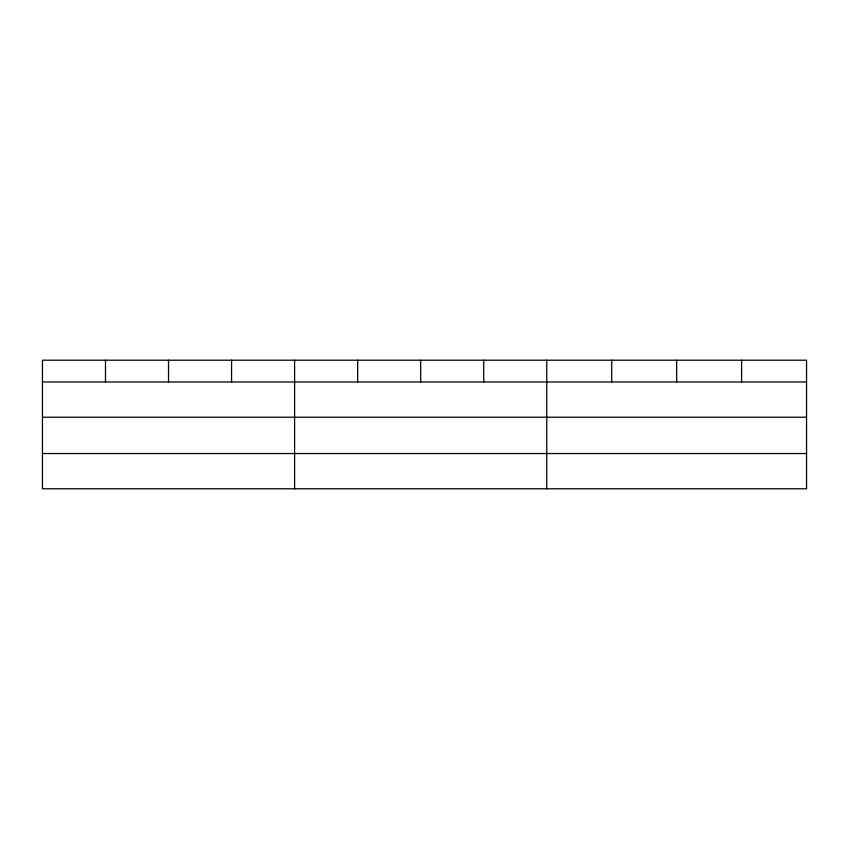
<?xml version="1.0" encoding="UTF-8"?>
<svg xmlns="http://www.w3.org/2000/svg" width="849" height="849" viewBox="0 0 849 849"><rect width="100%" height="100%" fill="white"/><g stroke="black" fill="none" stroke-linecap="round" stroke-linejoin="round"><path stroke-width="1.27" d="M806.55 417.22L806.55 360.209L42.45 360.209L42.45 488.791L806.55 488.791L806.55 417.22L42.45 417.22M42.45 381.976L806.55 381.976M42.45 453.536L806.55 453.536M741.601 360.209L741.601 381.976M676.653 360.209L676.653 381.976M611.704 360.209L611.704 381.976M546.756 360.209L546.756 488.791M483.718 360.209L483.718 381.976M420.679 360.209L420.679 381.976M357.641 360.209L357.641 381.976M294.603 360.209L294.603 488.791M231.565 360.209L231.565 381.976M168.527 360.209L168.527 381.976M105.488 360.209L105.488 381.976"/></g></svg>
